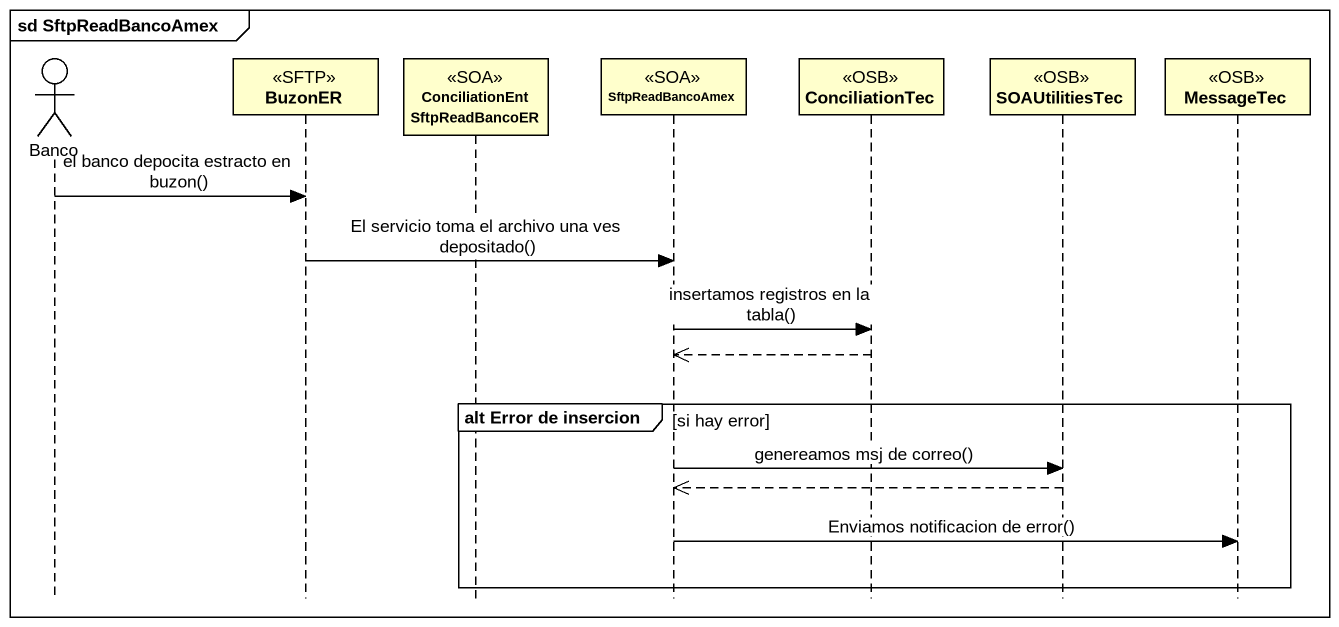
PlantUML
@startuml
mainframe sd SftpReadBancoAmex
hide footbox
actor Banco
participant BuzonER <<SFTP>>
participant "ConciliationEnt SftpReadBancoER" as ConciliationEnt <<SOA>>
participant SftpReadBancoAmex <<SOA>>
participant ConciliationTec <<OSB>>
participant SOAUtilitiesTec <<OSB>>
participant MessageTec <<OSB>>

Banco -> BuzonER : el banco depocita estracto en buzon()
BuzonER -> SftpReadBancoAmex : El servicio toma el archivo una ves depositado()
SftpReadBancoAmex -> ConciliationTec : insertamos registros en la tabla()
ConciliationTec -->> SftpReadBancoAmex
group alt Error de insercion [si hay error]
  SftpReadBancoAmex -> SOAUtilitiesTec : genereamos msj de correo()
  SOAUtilitiesTec -->> SftpReadBancoAmex
  SftpReadBancoAmex -> MessageTec : Enviamos notificacion de error()
end
@enduml
